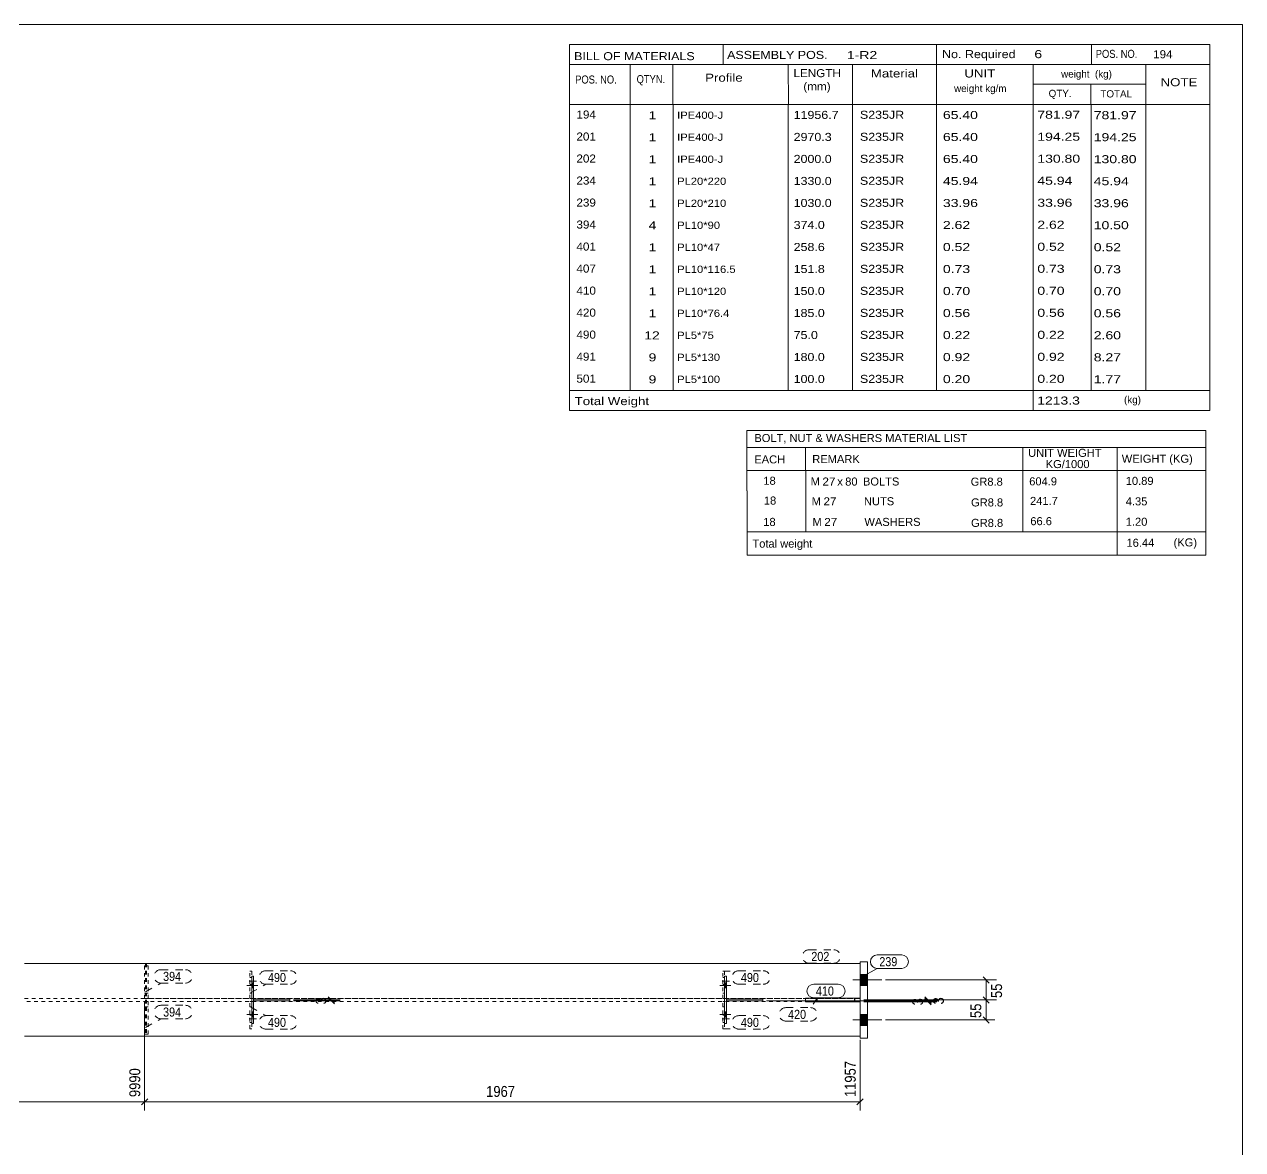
# Model space of a CAD drawing. Header units: millimetres. Extents: x 2 to 1174, y 1 to 825.
# Drawn here: x 839.1 to 1174, y 515.7 to 825 of the extents above; entities that cross this region are included whole.
import ezdxf

# ---------------------------------------------------------------- set-up
doc = ezdxf.new("R2010")
doc.units = ezdxf.units.MM
for name, pattern in [('XKITLINE00', [0]), ('XKITLINE01', [4, 1, -1, 1, -1]), ('XKITLINE02', [4, 2, -2])]:
    doc.linetypes.add(name, pattern=pattern)
for name, color, linetype, lineweight in [('Bolt', 3, 'Continuous', 0), ('Dimensions', 7, 'Continuous', 0), ('DrawingSheet', 5, 'Continuous', 0), ('OtherObjectType', 7, 'Continuous', 0), ('Part', 2, 'Continuous', 0), ('PartMark', 7, 'Continuous', 0)]:
    doc.layers.add(name, color=color, linetype=linetype, lineweight=lineweight)
doc.styles.add('ARIAL', font='ARIAL.TTF')
doc.styles.add('ARIAL_NARROW', font='ARIALN.TTF')

# ---------------------------------------------------------------- blocks, each defined once
blk = doc.blocks.new('*A79')
at = {"layer": 'Bolt'}
for points in [[(901.62, 561.53), (902.12, 561.53), (902.12, 560.13), (901.62, 560.13)], [(901.62, 561.53), (902.12, 561.53), (902.12, 560.13), (901.62, 560.13)], [(901.62, 553.53), (902.12, 553.53), (902.12, 552.13), (901.62, 552.13)], [(901.62, 553.53), (902.12, 553.53), (902.12, 552.13), (901.62, 552.13)]]:
    blk.add_hatch(color=3, dxfattribs=at).paths.add_polyline_path(points, flags=17)
at = {"layer": 'Bolt', "color": 3, "linetype": 'XKITLINE00', "lineweight": 0}
for p, q in [((903.28, 560.83), (900.28, 560.83)), ((903.28, 560.83), (900.28, 560.83)), ((902.12, 561.53), (901.62, 561.53)), ((902.12, 561.53), (901.62, 561.53)), ((902.12, 560.13), (901.62, 560.13)), ((902.12, 560.13), (901.62, 560.13)), ((903.28, 552.83), (900.28, 552.83)), ((903.28, 552.83), (900.28, 552.83)), ((902.12, 553.53), (901.62, 553.53)), ((902.12, 553.53), (901.62, 553.53)), ((902.12, 552.13), (901.62, 552.13)), ((902.12, 552.13), (901.62, 552.13))]:
    blk.add_line(p, q, dxfattribs=at)
blk = doc.blocks.new('*A80')
at = {"layer": 'Bolt'}
for points in [[(1031.62, 561.53), (1032.12, 561.53), (1032.12, 560.13), (1031.62, 560.13)], [(1031.62, 561.53), (1032.12, 561.53), (1032.12, 560.13), (1031.62, 560.13)], [(1031.62, 553.53), (1032.12, 553.53), (1032.12, 552.13), (1031.62, 552.13)], [(1031.62, 553.53), (1032.12, 553.53), (1032.12, 552.13), (1031.62, 552.13)]]:
    blk.add_hatch(color=3, dxfattribs=at).paths.add_polyline_path(points, flags=17)
at = {"layer": 'Bolt', "color": 3, "linetype": 'XKITLINE00', "lineweight": 0}
for p, q in [((1033.28, 560.83), (1030.28, 560.83)), ((1033.28, 560.83), (1030.28, 560.83)), ((1032.12, 561.53), (1031.62, 561.53)), ((1032.12, 561.53), (1031.62, 561.53)), ((1032.12, 560.13), (1031.62, 560.13)), ((1032.12, 560.13), (1031.62, 560.13)), ((1033.28, 552.83), (1030.28, 552.83)), ((1033.28, 552.83), (1030.28, 552.83)), ((1032.12, 553.53), (1031.62, 553.53)), ((1032.12, 553.53), (1031.62, 553.53)), ((1032.12, 552.13), (1031.62, 552.13)), ((1032.12, 552.13), (1031.62, 552.13))]:
    blk.add_line(p, q, dxfattribs=at)
blk = doc.blocks.new('*A82')
at = {"layer": 'Part', "color": 2, "linetype": 'XKITLINE00', "lineweight": 0}
for p, q in [((1068.85, 566.83), (839.19, 566.83)), ((1068.85, 546.83), (839.19, 546.83))]:
    blk.add_line(p, q, dxfattribs=at)
at = {"layer": 'Part', "color": 7, "linetype": 'XKITLINE01', "lineweight": 0}
for p, q in [((1068.85, 566.83), (1068.85, 546.83)), ((839.19, 557.23), (1068.85, 557.23)), ((1068.85, 556.43), (839.19, 556.43))]:
    blk.add_line(p, q, dxfattribs=at)
blk = doc.blocks.new('*A83')
at = {"layer": 'Part', "color": 7, "linetype": 'XKITLINE01', "lineweight": 0}
for p, q in [((1057.07, 556.33), (1057.07, 557.33)), ((1057.07, 557.33), (1068.85, 557.33)), ((1057.07, 556.33), (1068.85, 556.33)), ((1068.85, 556.33), (1068.85, 557.33)), ((1068.85, 557.33), (1068.85, 556.33))]:
    blk.add_line(p, q, dxfattribs=at)
blk = doc.blocks.new('*A84')
at = {"layer": 'Part', "color": 2, "linetype": 'XKITLINE00', "lineweight": 0}
for p, q in [((1068.85, 567.33), (1070.85, 567.33)), ((1068.85, 546.33), (1068.85, 567.33)), ((1070.85, 567.33), (1070.85, 546.33)), ((1070.85, 546.33), (1068.85, 546.33))]:
    blk.add_line(p, q, dxfattribs=at)
blk = doc.blocks.new('*A85')
at = {"layer": 'Part', "color": 2, "linetype": 'XKITLINE00', "lineweight": 0}
for p, q in [((1068.85, 557.33), (1053.85, 557.33)), ((1053.85, 557.33), (1053.85, 556.33)), ((1068.85, 556.33), (1053.85, 556.33)), ((1068.85, 556.33), (1068.85, 557.33))]:
    blk.add_line(p, q, dxfattribs=at)
at = {"layer": 'Part', "color": 7, "linetype": 'XKITLINE01', "lineweight": 0}
blk.add_line((1067.35, 556.33), (1067.35, 557.33), dxfattribs=at)
blk = doc.blocks.new('*A94')
at = {"layer": 'Part', "color": 7, "linetype": 'XKITLINE01', "lineweight": 0}
for p, q in [((901.12, 548.93), (901.12, 556.43)), ((901.12, 556.43), (901.62, 556.43)), ((901.62, 556.43), (901.62, 548.93)), ((901.12, 554.93), (901.62, 554.93)), ((901.62, 548.93), (901.12, 548.93))]:
    blk.add_line(p, q, dxfattribs=at)
blk = doc.blocks.new('*A95')
at = {"layer": 'Part', "color": 7, "linetype": 'XKITLINE01', "lineweight": 0}
for p, q in [((901.12, 557.23), (901.12, 564.73)), ((901.12, 564.73), (901.62, 564.73)), ((901.62, 564.73), (901.62, 557.23)), ((901.12, 558.73), (901.62, 558.73)), ((901.62, 557.23), (901.12, 557.23))]:
    blk.add_line(p, q, dxfattribs=at)
blk = doc.blocks.new('*A96')
at = {"layer": 'Part', "color": 7, "linetype": 'XKITLINE01', "lineweight": 0}
for p, q in [((1031.12, 548.93), (1031.12, 556.43)), ((1031.12, 556.43), (1031.62, 556.43)), ((1031.62, 556.43), (1031.62, 548.93)), ((1031.12, 554.93), (1031.62, 554.93)), ((1031.62, 548.93), (1031.12, 548.93))]:
    blk.add_line(p, q, dxfattribs=at)
blk = doc.blocks.new('*A97')
at = {"layer": 'Part', "color": 7, "linetype": 'XKITLINE01', "lineweight": 0}
for p, q in [((1031.12, 557.23), (1031.12, 564.73)), ((1031.12, 564.73), (1031.62, 564.73)), ((1031.62, 564.73), (1031.62, 557.23)), ((1031.12, 558.73), (1031.62, 558.73)), ((1031.62, 557.23), (1031.12, 557.23))]:
    blk.add_line(p, q, dxfattribs=at)
blk = doc.blocks.new('*A112')
at = {"layer": 'Part', "color": 2, "linetype": 'XKITLINE00', "lineweight": 0}
for p, q in [((902.12, 557.08), (912.12, 557.08)), ((912.12, 556.58), (902.12, 556.58)), ((912.12, 556.58), (912.12, 557.08))]:
    blk.add_line(p, q, dxfattribs=at)
at = {"layer": 'Part', "color": 7, "linetype": 'XKITLINE01', "lineweight": 0}
blk.add_line((902.12, 556.58), (902.12, 557.08), dxfattribs=at)
blk.add_line((902.12, 556.58), (902.12, 557.08), dxfattribs=at)
blk = doc.blocks.new('*A113')
at = {"layer": 'Part', "color": 2, "linetype": 'XKITLINE00', "lineweight": 0}
for p, q in [((901.62, 550.33), (901.62, 563.33)), ((901.62, 563.33), (902.12, 563.33)), ((902.12, 563.33), (902.12, 550.33)), ((902.12, 550.33), (901.62, 550.33))]:
    blk.add_line(p, q, dxfattribs=at)
blk = doc.blocks.new('*A114')
at = {"layer": 'Part', "color": 2, "linetype": 'XKITLINE00', "lineweight": 0}
for p, q in [((1032.12, 557.08), (1042.12, 557.08)), ((1042.12, 556.58), (1032.12, 556.58)), ((1042.12, 556.58), (1042.12, 557.08))]:
    blk.add_line(p, q, dxfattribs=at)
at = {"layer": 'Part', "color": 7, "linetype": 'XKITLINE01', "lineweight": 0}
blk.add_line((1032.12, 556.58), (1032.12, 557.08), dxfattribs=at)
blk.add_line((1032.12, 556.58), (1032.12, 557.08), dxfattribs=at)
blk = doc.blocks.new('*A115')
at = {"layer": 'Part', "color": 2, "linetype": 'XKITLINE00', "lineweight": 0}
for p, q in [((1031.62, 550.33), (1031.62, 563.33)), ((1031.62, 563.33), (1032.12, 563.33)), ((1032.12, 563.33), (1032.12, 550.33)), ((1032.12, 550.33), (1031.62, 550.33))]:
    blk.add_line(p, q, dxfattribs=at)
blk = doc.blocks.new('*A118')
at = {"layer": 'Part', "color": 7, "linetype": 'XKITLINE01', "lineweight": 0}
for p, q in [((873.19, 566.23), (872.19, 566.23)), ((872.19, 566.23), (872.19, 557.23)), ((873.19, 557.23), (873.19, 566.23)), ((873.19, 558.73), (872.19, 558.73)), ((872.19, 557.23), (873.19, 557.23))]:
    blk.add_line(p, q, dxfattribs=at)
blk = doc.blocks.new('*A119')
at = {"layer": 'Part', "color": 7, "linetype": 'XKITLINE01', "lineweight": 0}
for p, q in [((873.19, 556.43), (872.19, 556.43)), ((872.19, 556.43), (872.19, 547.43)), ((873.19, 547.43), (873.19, 556.43)), ((873.19, 554.93), (872.19, 554.93)), ((872.19, 547.43), (873.19, 547.43))]:
    blk.add_line(p, q, dxfattribs=at)
blk = doc.blocks.new('*A120')
at = {"layer": 'Part', "color": 7, "linetype": 'XKITLINE01', "lineweight": 0}
for p, q in [((1068.85, 566.83), (872.44, 566.83)), ((872.44, 566.83), (872.44, 546.83)), ((872.68, 566.83), (872.68, 546.83)), ((1068.85, 546.83), (1068.85, 566.83)), ((1068.85, 557.23), (872.68, 557.23)), ((1068.85, 556.43), (872.68, 556.43)), ((1067.39, 556.43), (1067.39, 557.23)), ((872.44, 546.83), (1068.85, 546.83))]:
    blk.add_line(p, q, dxfattribs=at)
blk = doc.blocks.new('*A135')
at = {"layer": 'Bolt'}
for points in [[(1068.85, 563.83), (1070.85, 563.83), (1070.85, 560.83), (1068.85, 560.83)], [(1068.85, 563.83), (1070.85, 563.83), (1070.85, 560.83), (1068.85, 560.83)], [(1068.85, 563.83), (1070.85, 563.83), (1070.85, 560.83), (1068.85, 560.83)], [(1068.85, 563.83), (1070.85, 563.83), (1070.85, 560.83), (1068.85, 560.83)], [(1068.85, 563.83), (1070.85, 563.83), (1070.85, 560.83), (1068.85, 560.83)], [(1068.85, 563.83), (1070.85, 563.83), (1070.85, 560.83), (1068.85, 560.83)], [(1068.85, 563.83), (1070.85, 563.83), (1070.85, 560.83), (1068.85, 560.83)], [(1068.85, 563.83), (1070.85, 563.83), (1070.85, 560.83), (1068.85, 560.83)], [(1068.85, 552.83), (1070.85, 552.83), (1070.85, 549.83), (1068.85, 549.83)], [(1068.85, 552.83), (1070.85, 552.83), (1070.85, 549.83), (1068.85, 549.83)], [(1068.85, 552.83), (1070.85, 552.83), (1070.85, 549.83), (1068.85, 549.83)], [(1068.85, 552.83), (1070.85, 552.83), (1070.85, 549.83), (1068.85, 549.83)], [(1068.85, 552.83), (1070.85, 552.83), (1070.85, 549.83), (1068.85, 549.83)], [(1068.85, 552.83), (1070.85, 552.83), (1070.85, 549.83), (1068.85, 549.83)], [(1068.85, 552.83), (1070.85, 552.83), (1070.85, 549.83), (1068.85, 549.83)], [(1068.85, 552.83), (1070.85, 552.83), (1070.85, 549.83), (1068.85, 549.83)]]:
    blk.add_hatch(color=3, dxfattribs=at).paths.add_polyline_path(points, flags=17)
at = {"layer": 'Bolt', "color": 3, "linetype": 'XKITLINE00', "lineweight": 0}
for p, q in [((1068.85, 563.83), (1070.85, 563.83)), ((1068.85, 563.83), (1070.85, 563.83)), ((1068.85, 563.83), (1070.85, 563.83)), ((1068.85, 563.83), (1070.85, 563.83)), ((1068.85, 563.83), (1070.85, 563.83)), ((1068.85, 563.83), (1070.85, 563.83)), ((1068.85, 563.83), (1070.85, 563.83)), ((1068.85, 563.83), (1070.85, 563.83)), ((1066.85, 562.33), (1074.85, 562.33)), ((1066.85, 562.33), (1074.85, 562.33)), ((1066.85, 562.33), (1074.85, 562.33)), ((1066.85, 562.33), (1074.85, 562.33)), ((1066.85, 562.33), (1074.85, 562.33)), ((1066.85, 562.33), (1074.85, 562.33)), ((1066.85, 562.33), (1074.85, 562.33)), ((1066.85, 562.33), (1074.85, 562.33)), ((1068.85, 560.83), (1070.85, 560.83)), ((1068.85, 560.83), (1070.85, 560.83)), ((1068.85, 560.83), (1070.85, 560.83)), ((1068.85, 560.83), (1070.85, 560.83)), ((1068.85, 560.83), (1070.85, 560.83)), ((1068.85, 560.83), (1070.85, 560.83)), ((1068.85, 560.83), (1070.85, 560.83)), ((1068.85, 560.83), (1070.85, 560.83)), ((1068.85, 552.83), (1070.85, 552.83)), ((1068.85, 552.83), (1070.85, 552.83)), ((1068.85, 552.83), (1070.85, 552.83)), ((1068.85, 552.83), (1070.85, 552.83)), ((1068.85, 552.83), (1070.85, 552.83)), ((1068.85, 552.83), (1070.85, 552.83)), ((1068.85, 552.83), (1070.85, 552.83)), ((1068.85, 552.83), (1070.85, 552.83)), ((1066.85, 551.33), (1074.85, 551.33)), ((1066.85, 551.33), (1074.85, 551.33)), ((1066.85, 551.33), (1074.85, 551.33)), ((1066.85, 551.33), (1074.85, 551.33)), ((1066.85, 551.33), (1074.85, 551.33)), ((1066.85, 551.33), (1074.85, 551.33)), ((1066.85, 551.33), (1074.85, 551.33)), ((1066.85, 551.33), (1074.85, 551.33)), ((1068.85, 549.83), (1070.85, 549.83)), ((1068.85, 549.83), (1070.85, 549.83)), ((1068.85, 549.83), (1070.85, 549.83)), ((1068.85, 549.83), (1070.85, 549.83)), ((1068.85, 549.83), (1070.85, 549.83)), ((1068.85, 549.83), (1070.85, 549.83)), ((1068.85, 549.83), (1070.85, 549.83)), ((1068.85, 549.83), (1070.85, 549.83))]:
    blk.add_line(p, q, dxfattribs=at)
blk = doc.blocks.new('*A138')
at = {"layer": 'Bolt', "color": 3, "linetype": 'XKITLINE02', "lineweight": 0}
for p, q in [((901.62, 552.61), (901.12, 552.61)), ((902.97, 551.63), (899.97, 551.63)), ((901.62, 550.65), (901.12, 550.65))]:
    blk.add_line(p, q, dxfattribs=at)
blk = doc.blocks.new('*A139')
at = {"layer": 'Bolt', "color": 3, "linetype": 'XKITLINE02', "lineweight": 0}
for p, q in [((901.62, 563.01), (901.12, 563.01)), ((902.97, 562.03), (899.97, 562.03)), ((901.62, 561.05), (901.12, 561.05))]:
    blk.add_line(p, q, dxfattribs=at)
blk = doc.blocks.new('*A140')
at = {"layer": 'Bolt', "color": 3, "linetype": 'XKITLINE02', "lineweight": 0}
for p, q in [((1031.62, 552.61), (1031.12, 552.61)), ((1032.97, 551.63), (1029.97, 551.63)), ((1031.62, 550.65), (1031.12, 550.65))]:
    blk.add_line(p, q, dxfattribs=at)
blk = doc.blocks.new('*A141')
at = {"layer": 'Bolt', "color": 3, "linetype": 'XKITLINE02', "lineweight": 0}
for p, q in [((1031.62, 563.01), (1031.12, 563.01)), ((1032.97, 562.03), (1029.97, 562.03)), ((1031.62, 561.05), (1031.12, 561.05))]:
    blk.add_line(p, q, dxfattribs=at)
blk = doc.blocks.new('*A197')
at = {"layer": 'DrawingSheet', "color": 5, "linetype": 'XKITLINE00', "lineweight": 0}
for p, q in [((1174, 825), (5, 825)), ((1174, 5), (1174, 825))]:
    blk.add_line(p, q, dxfattribs=at)
blk = doc.blocks.new('*A198')
at = {"layer": 'OtherObjectType', "color": 7, "linetype": 'XKITLINE00', "lineweight": 0}
for p, q in [((1037.76, 713.35), (1037.75, 702.35)), ((1037.76, 713.35), (1163.88, 713.35)), ((1163.88, 713.35), (1163.88, 702.35)), ((1037.75, 708.7), (1163.88, 708.7)), ((1053.87, 708.71), (1053.87, 702.35)), ((1113.57, 708.71), (1113.57, 702.35)), ((1139.47, 708.69), (1139.47, 702.35)), ((1037.76, 702.32), (1037.76, 696.82)), ((1037.77, 702.35), (1163.88, 702.35)), ((1053.92, 702.35), (1053.92, 696.73)), ((1113.57, 702.35), (1113.57, 696.73)), ((1139.5, 702.35), (1139.5, 696.85)), ((1163.88, 702.35), (1163.88, 696.85)), ((1037.79, 696.73), (1037.79, 691.12)), ((1053.95, 696.73), (1053.95, 691.11)), ((1113.57, 696.73), (1113.57, 691.11)), ((1139.5, 696.73), (1139.5, 691.23)), ((1163.88, 696.73), (1163.88, 691.23)), ((1037.79, 691.1), (1037.79, 685.53)), ((1053.95, 691.11), (1053.95, 685.49)), ((1113.57, 691.11), (1113.57, 685.49)), ((1139.5, 691.11), (1139.5, 685.5)), ((1163.88, 691.11), (1163.88, 685.5)), ((1163.88, 685.5), (1037.75, 685.53)), ((1037.78, 685.49), (1037.78, 679.09)), ((1037.85, 685.49), (1163.87, 685.49)), ((1139.5, 685.46), (1139.5, 679.04)), ((1163.87, 685.46), (1163.87, 679.05)), ((1037.77, 679.05), (1163.87, 679.05))]:
    blk.add_line(p, q, dxfattribs=at)
at = {"layer": 'OtherObjectType', "color": 7, "style": 'ARIAL_NARROW'}
for s, width, p in [('BOLT, NUT & WASHERS MATERIAL LIST', 1.211571, (1039.79, 710.19)), ('REMARK', 1.211571, (1055.7, 704.41)), ('UNIT WEIGHT', 1.211571, (1115.03, 706.12)), ('WEIGHT (KG)', 1.211571, (1140.78, 704.5)), ('EACH', 1.211571, (1039.78, 704.32)), (' KG/1000', 1.211571, (1119.02, 703.03)), ('18', 1.211571, (1042.26, 698.45)), ('M', 1.211571, (1055.26, 698.25)), ('27', 1.275, (1058.5, 698.23)), ('x', 1.211571, (1062.58, 698.23)), ('80', 1.211571, (1064.76, 698.22)), ('BOLTS', 1.211571, (1069.63, 698.24)), ('GR8.8', 1.211571, (1099.25, 698.19)), ('604.9', 1.211571, (1115.34, 698.28)), ('10.89', 1.211571, (1141.87, 698.41)), ('18', 1.211571, (1042.4, 693.01)), ('M', 1.211571, (1055.54, 692.81)), ('27', 1.275, (1058.78, 692.79)), ('NUTS', 1.211571, (1069.91, 692.81)), ('GR8.8', 1.211571, (1099.35, 692.49)), ('241.7', 1.211571, (1115.56, 692.9)), ('4.35', 1.211571, (1141.87, 692.79)), ('18', 1.211571, (1042.24, 687.14)), ('M', 1.211571, (1055.76, 687.14)), ('27', 1.275, (1059, 687.12)), ('WASHERS', 1.211571, (1070.04, 687.13)), ('GR8.8', 1.211571, (1099.35, 686.87)), ('66.6', 1.211571, (1115.64, 687.34)), ('1.20', 1.211571, (1141.87, 687.18)), ('Total weight', 1.211571, (1039.26, 681.17)), ('16.44', 1.211571, (1142.07, 681.4)), ('(KG)', 1.211571, (1155.02, 681.5))]:
    blk.add_text(s, height=2.2, dxfattribs=dict(at, width=width)).set_placement(p)
blk = doc.blocks.new('*A203')
at = {"layer": 'OtherObjectType', "color": 7, "linetype": 'XKITLINE00', "lineweight": 0}
for p, q in [((988.98, 819.5), (1164.98, 819.5)), ((988.98, 819.5), (988.98, 808.5)), ((1031.26, 819.42), (1031.26, 813.87)), ((1089.85, 814), (1089.85, 819.5)), ((1132.43, 813.96), (1132.43, 819.42)), ((1164.98, 814), (1164.98, 819.5)), ((988.98, 814), (1164.98, 814)), ((1005.64, 814), (1005.64, 803)), ((1017.4, 813.98), (1017.4, 803.03)), ((1049.12, 813.99), (1049.13, 803)), ((1066.78, 813.98), (1066.78, 803)), ((1089.85, 813.98), (1089.85, 803)), ((1116.43, 814), (1116.43, 803)), ((1147.42, 814), (1147.42, 803)), ((1164.98, 814), (1164.98, 808.5)), ((988.98, 808.5), (988.98, 803)), ((1116.45, 808.52), (1147.45, 808.52)), ((1132.28, 808.52), (1132.28, 803)), ((1164.98, 808.5), (1164.98, 803)), ((988.98, 803), (1164.98, 803)), ((988.98, 803), (988.98, 796.95)), ((1005.63, 803), (1005.63, 796.95)), ((1017.44, 802.99), (1017.44, 796.95)), ((1049.12, 803), (1049.11, 796.95)), ((1066.79, 803), (1066.79, 796.95)), ((1089.87, 803), (1089.87, 796.95)), ((1116.44, 803), (1116.44, 796.95)), ((1132.33, 802.95), (1132.33, 796.95)), ((1147.43, 803), (1147.43, 796.95)), ((1164.98, 803), (1164.98, 796.95)), ((988.98, 796.95), (988.98, 790.9)), ((1005.63, 796.95), (1005.63, 790.9)), ((1017.44, 796.94), (1017.44, 790.9)), ((1049.12, 796.95), (1049.11, 790.9)), ((1066.79, 796.95), (1066.79, 790.9)), ((1089.87, 796.95), (1089.87, 790.9)), ((1116.44, 796.95), (1116.44, 790.9)), ((1132.33, 796.9), (1132.33, 790.9)), ((1147.43, 796.95), (1147.43, 790.9)), ((1164.98, 796.95), (1164.98, 790.9)), ((988.98, 790.9), (988.98, 784.85)), ((1005.63, 790.9), (1005.63, 784.85)), ((1017.44, 790.89), (1017.44, 784.85)), ((1049.12, 790.9), (1049.11, 784.85)), ((1066.79, 790.9), (1066.79, 784.85)), ((1089.87, 790.9), (1089.87, 784.85)), ((1116.44, 790.9), (1116.44, 784.85)), ((1132.33, 790.85), (1132.33, 784.85)), ((1147.43, 790.9), (1147.43, 784.85)), ((1164.98, 790.9), (1164.98, 784.85)), ((988.98, 784.85), (988.98, 778.8)), ((1005.63, 784.85), (1005.63, 778.8)), ((1017.44, 784.84), (1017.44, 778.8)), ((1049.12, 784.85), (1049.11, 778.8)), ((1066.79, 784.85), (1066.79, 778.8)), ((1089.87, 784.85), (1089.87, 778.8)), ((1116.44, 784.85), (1116.44, 778.8)), ((1132.33, 784.8), (1132.33, 778.8)), ((1147.43, 784.85), (1147.43, 778.8)), ((1164.98, 784.85), (1164.98, 778.8)), ((988.98, 778.8), (988.98, 772.75)), ((1005.63, 778.8), (1005.63, 772.75)), ((1017.44, 778.79), (1017.44, 772.75)), ((1049.12, 778.8), (1049.11, 772.75)), ((1066.79, 778.8), (1066.79, 772.75)), ((1089.87, 778.8), (1089.87, 772.75)), ((1116.44, 778.8), (1116.44, 772.75)), ((1132.33, 778.75), (1132.33, 772.75)), ((1147.43, 778.8), (1147.43, 772.75)), ((1164.98, 778.8), (1164.98, 772.75)), ((988.98, 772.75), (988.98, 766.7)), ((1005.63, 772.75), (1005.63, 766.7)), ((1017.44, 772.74), (1017.44, 766.7)), ((1049.12, 772.75), (1049.11, 766.7)), ((1066.79, 772.75), (1066.79, 766.7)), ((1089.87, 772.75), (1089.87, 766.7)), ((1116.44, 772.75), (1116.44, 766.7)), ((1132.33, 772.7), (1132.33, 766.7)), ((1147.43, 772.75), (1147.43, 766.7)), ((1164.98, 772.75), (1164.98, 766.7)), ((988.98, 766.7), (988.98, 760.65)), ((1005.63, 766.7), (1005.63, 760.65)), ((1017.44, 766.69), (1017.44, 760.65)), ((1049.12, 766.7), (1049.11, 760.65)), ((1066.79, 766.7), (1066.79, 760.65)), ((1089.87, 766.7), (1089.87, 760.65)), ((1116.44, 766.7), (1116.44, 760.65)), ((1132.33, 766.65), (1132.33, 760.65)), ((1147.43, 766.7), (1147.43, 760.65)), ((1164.98, 766.7), (1164.98, 760.65)), ((988.98, 760.65), (988.98, 754.6)), ((1005.63, 760.65), (1005.63, 754.6)), ((1017.44, 760.64), (1017.44, 754.6)), ((1049.12, 760.65), (1049.11, 754.6)), ((1066.79, 760.65), (1066.79, 754.6)), ((1089.87, 760.65), (1089.87, 754.6)), ((1116.44, 760.65), (1116.44, 754.6)), ((1132.33, 760.6), (1132.33, 754.6)), ((1147.43, 760.65), (1147.43, 754.6)), ((1164.98, 760.65), (1164.98, 754.6)), ((988.98, 754.6), (988.98, 748.55)), ((1005.63, 754.6), (1005.63, 748.55)), ((1017.44, 754.59), (1017.44, 748.55)), ((1049.12, 754.6), (1049.11, 748.55)), ((1066.79, 754.6), (1066.79, 748.55)), ((1089.87, 754.6), (1089.87, 748.55)), ((1116.44, 754.6), (1116.44, 748.55)), ((1132.33, 754.55), (1132.33, 748.55)), ((1147.43, 754.6), (1147.43, 748.55)), ((1164.98, 754.6), (1164.98, 748.55)), ((988.98, 748.55), (988.98, 742.5)), ((1005.63, 748.55), (1005.63, 742.5)), ((1017.44, 748.54), (1017.44, 742.5)), ((1049.12, 748.55), (1049.11, 742.5)), ((1066.79, 748.55), (1066.79, 742.5)), ((1089.87, 748.55), (1089.87, 742.5)), ((1116.44, 748.55), (1116.44, 742.5)), ((1132.33, 748.5), (1132.33, 742.5)), ((1147.43, 748.55), (1147.43, 742.5)), ((1164.98, 748.55), (1164.98, 742.5)), ((988.98, 742.5), (988.98, 736.45)), ((1005.63, 742.5), (1005.63, 736.45)), ((1017.44, 742.49), (1017.44, 736.45)), ((1049.12, 742.5), (1049.11, 736.45)), ((1066.79, 742.5), (1066.79, 736.45)), ((1089.87, 742.5), (1089.87, 736.45)), ((1116.44, 742.5), (1116.44, 736.45)), ((1132.33, 742.45), (1132.33, 736.45)), ((1147.43, 742.5), (1147.43, 736.45)), ((1164.98, 742.5), (1164.98, 736.45)), ((988.98, 736.45), (988.98, 730.4)), ((1005.63, 736.45), (1005.63, 730.4)), ((1017.44, 736.44), (1017.44, 730.4)), ((1049.12, 736.45), (1049.11, 730.4)), ((1066.79, 736.45), (1066.79, 730.4)), ((1089.87, 736.45), (1089.87, 730.4)), ((1116.44, 736.45), (1116.44, 730.4)), ((1132.33, 736.4), (1132.33, 730.4)), ((1147.43, 736.45), (1147.43, 730.4)), ((1164.98, 736.45), (1164.98, 730.4)), ((988.98, 730.4), (988.98, 724.35)), ((1005.63, 730.4), (1005.63, 724.35)), ((1017.44, 730.39), (1017.44, 724.35)), ((1049.12, 730.4), (1049.11, 724.35)), ((1066.79, 730.4), (1066.79, 724.35)), ((1089.87, 730.4), (1089.87, 724.35)), ((1116.44, 730.4), (1116.44, 724.35)), ((1132.33, 730.35), (1132.33, 724.35)), ((1147.43, 730.4), (1147.43, 724.35)), ((1164.98, 730.4), (1164.98, 724.35)), ((988.98, 724.35), (1164.98, 724.35)), ((988.98, 724.35), (988.98, 718.85)), ((1116.44, 724.35), (1116.44, 718.85)), ((1164.98, 724.35), (1164.98, 718.85)), ((988.98, 718.85), (1164.98, 718.85))]:
    blk.add_line(p, q, dxfattribs=at)
at = {"layer": 'OtherObjectType', "color": 7, "style": 'ARIAL_NARROW'}
for s, height, width, p in [('BILL OF MATERIALS', 2.2, 1.36, (990.25, 815.16)), ('ASSEMBLY POS.', 2.2, 1.36, (1032.3, 815.5)), ('1-R2', 2.2, 1.525501, (1065.23, 815.46)), ('No. Required', 2.2, 1.36, (1091.39, 815.72)), ('6', 2.2, 1.525501, (1116.75, 815.72)), ('POS. NO.', 2.2, 1.02, (1133.63, 815.79)), ('194', 2.2, 1.270501, (1149.4, 815.69)), ('POS. NO.', 2.2, 1.02, (990.53, 808.74)), ('QTYN.', 2.2, 1.02, (1007.42, 808.84)), ('Profile', 2.2, 1.445, (1026.26, 809.25)), ('LENGTH', 2.2, 1.275, (1050.54, 810.49)), ('Material', 2.2, 1.445, (1071.81, 810.41)), ('UNIT', 2.2, 1.445, (1097.52, 810.4)), ('weight  (kg)', 1.98, 1.19, (1124.11, 810.39)), ('(mm)', 2.2, 1.275, (1053.26, 806.86)), ('weight kg/m', 1.98, 1.19, (1094.69, 806.4)), ('QTY.', 1.98, 1.19, (1120.68, 805.03)), ('NOTE', 2.2, 1.445, (1151.44, 807.99)), ('TOTAL', 1.98, 1.19, (1134.9, 804.91)), ('194', 2.2, 1.270501, (990.89, 799.12)), ('1', 2.2, 1.525501, (1010.71, 798.91)), ('IPE400-J', 1.98, 1.355501, (1018.56, 799.04)), ('11956.7', 2.2, 1.355501, (1050.59, 799.01)), ('S235JR', 2.2, 1.355501, (1068.81, 799.05)), ('65.40', 2.2, 1.525501, (1091.62, 798.99)), ('781.97', 2.2, 1.525501, (1117.57, 799.07)), ('781.97', 2.2, 1.525501, (1133.08, 798.94)), ('201', 2.2, 1.270501, (990.89, 793.07)), ('1', 2.2, 1.525501, (1010.71, 792.86)), ('IPE400-J', 1.98, 1.355501, (1018.56, 792.99)), ('2970.3', 2.2, 1.355501, (1050.59, 792.96)), ('S235JR', 2.2, 1.355501, (1068.81, 793)), ('65.40', 2.2, 1.525501, (1091.62, 792.94)), ('194.25', 2.2, 1.525501, (1117.57, 793.02)), ('194.25', 2.2, 1.525501, (1133.08, 792.89)), ('202', 2.2, 1.270501, (990.89, 787.02)), ('1', 2.2, 1.525501, (1010.71, 786.81)), ('IPE400-J', 1.98, 1.355501, (1018.56, 786.94)), ('2000.0', 2.2, 1.355501, (1050.59, 786.91)), ('S235JR', 2.2, 1.355501, (1068.81, 786.95)), ('65.40', 2.2, 1.525501, (1091.62, 786.89)), ('130.80', 2.2, 1.525501, (1117.57, 786.97)), ('130.80', 2.2, 1.525501, (1133.08, 786.84)), ('234', 2.2, 1.270501, (990.89, 780.97)), ('1', 2.2, 1.525501, (1010.71, 780.76)), ('PL20*220', 1.98, 1.355501, (1018.56, 780.89)), ('1330.0', 2.2, 1.355501, (1050.59, 780.86)), ('S235JR', 2.2, 1.355501, (1068.81, 780.9)), ('45.94', 2.2, 1.525501, (1091.62, 780.84)), ('45.94', 2.2, 1.525501, (1117.57, 780.92)), ('45.94', 2.2, 1.525501, (1133.08, 780.79)), ('239', 2.2, 1.270501, (990.89, 774.92)), ('1', 2.2, 1.525501, (1010.71, 774.71)), ('1030.0', 2.2, 1.355501, (1050.59, 774.81)), ('S235JR', 2.2, 1.355501, (1068.81, 774.85)), ('33.96', 2.2, 1.525501, (1091.62, 774.79)), ('33.96', 2.2, 1.525501, (1117.57, 774.87)), ('33.96', 2.2, 1.525501, (1133.08, 774.74)), ('PL20*210', 1.98, 1.355501, (1018.56, 774.84)), ('394', 2.2, 1.270501, (990.89, 768.87)), ('4', 2.2, 1.525501, (1010.71, 768.66)), ('PL10*90', 1.98, 1.355501, (1018.56, 768.79)), ('374.0', 2.2, 1.355501, (1050.59, 768.76)), ('S235JR', 2.2, 1.355501, (1068.81, 768.8)), ('2.62', 2.2, 1.525501, (1091.62, 768.74)), ('2.62', 2.2, 1.525501, (1117.57, 768.82)), ('10.50', 2.2, 1.525501, (1133.08, 768.69)), ('401', 2.2, 1.270501, (990.89, 762.82)), ('1', 2.2, 1.525501, (1010.71, 762.61)), ('PL10*47', 1.98, 1.355501, (1018.56, 762.74)), ('258.6', 2.2, 1.355501, (1050.59, 762.71)), ('S235JR', 2.2, 1.355501, (1068.81, 762.75)), ('0.52', 2.2, 1.525501, (1091.62, 762.69)), ('0.52', 2.2, 1.525501, (1117.57, 762.77)), ('0.52', 2.2, 1.525501, (1133.08, 762.64)), ('407', 2.2, 1.270501, (990.89, 756.77)), ('1', 2.2, 1.525501, (1010.71, 756.56)), ('PL10*116.5', 1.98, 1.355501, (1018.56, 756.69)), ('151.8', 2.2, 1.355501, (1050.59, 756.66)), ('S235JR', 2.2, 1.355501, (1068.81, 756.7)), ('0.73', 2.2, 1.525501, (1091.62, 756.64)), ('0.73', 2.2, 1.525501, (1117.57, 756.72)), ('0.73', 2.2, 1.525501, (1133.08, 756.59)), ('410', 2.2, 1.270501, (990.89, 750.72)), ('1', 2.2, 1.525501, (1010.71, 750.51)), ('PL10*120', 1.98, 1.355501, (1018.56, 750.64)), ('150.0', 2.2, 1.355501, (1050.59, 750.61)), ('S235JR', 2.2, 1.355501, (1068.81, 750.65)), ('0.70', 2.2, 1.525501, (1091.62, 750.59)), ('0.70', 2.2, 1.525501, (1117.57, 750.67)), ('0.70', 2.2, 1.525501, (1133.08, 750.54)), ('420', 2.2, 1.270501, (990.89, 744.67)), ('185.0', 2.2, 1.355501, (1050.59, 744.56)), ('S235JR', 2.2, 1.355501, (1068.81, 744.6)), ('0.56', 2.2, 1.525501, (1091.62, 744.54)), ('0.56', 2.2, 1.525501, (1117.57, 744.62)), ('1', 2.2, 1.525501, (1010.71, 744.46)), ('PL10*76.4', 1.98, 1.355501, (1018.56, 744.59)), ('0.56', 2.2, 1.525501, (1133.08, 744.49)), ('490', 2.2, 1.270501, (990.89, 738.62)), ('12', 2.2, 1.525501, (1009.51, 738.41)), ('PL5*75', 1.98, 1.355501, (1018.56, 738.54)), ('75.0', 2.2, 1.355501, (1050.59, 738.51)), ('S235JR', 2.2, 1.355501, (1068.81, 738.55)), ('0.22', 2.2, 1.525501, (1091.62, 738.49)), ('0.22', 2.2, 1.525501, (1117.57, 738.57)), ('2.60', 2.2, 1.525501, (1133.08, 738.44)), ('491', 2.2, 1.270501, (990.89, 732.57)), ('9', 2.2, 1.525501, (1010.71, 732.36)), ('PL5*130', 1.98, 1.355501, (1018.56, 732.49)), ('180.0', 2.2, 1.355501, (1050.59, 732.46)), ('S235JR', 2.2, 1.355501, (1068.81, 732.5)), ('0.92', 2.2, 1.525501, (1091.62, 732.44)), ('0.92', 2.2, 1.525501, (1117.57, 732.52)), ('8.27', 2.2, 1.525501, (1133.08, 732.39)), ('501', 2.2, 1.270501, (990.89, 726.52)), ('9', 2.2, 1.525501, (1010.71, 726.31)), ('PL5*100', 1.98, 1.355501, (1018.56, 726.44)), ('100.0', 2.2, 1.355501, (1050.59, 726.41)), ('S235JR', 2.2, 1.355501, (1068.81, 726.45)), ('0.20', 2.2, 1.525501, (1091.62, 726.39)), ('0.20', 2.2, 1.525501, (1117.57, 726.47)), ('1.77', 2.2, 1.525501, (1133.08, 726.34)), ('Total Weight', 2.2, 1.445, (990.4, 720.34)), ('1213.3', 2.2, 1.525501, (1117.52, 720.49)), ('(kg)', 1.98, 1.19, (1141.4, 720.86))]:
    blk.add_text(s, height=height, dxfattribs=dict(at, width=width)).set_placement(p)
blk = doc.blocks.new('*A286')
at = {"layer": 'Dimensions', "color": 7, "linetype": 'XKITLINE00', "lineweight": 0}
for p, q in [((447.22, 556.23), (447.22, 526.43)), ((872.19, 556.23), (872.19, 526.43)), ((448.07, 529.68), (446.38, 527.98)), ((873.04, 529.68), (871.34, 527.98)), ((447.22, 528.83), (872.19, 528.83))]:
    blk.add_line(p, q, dxfattribs=at)
at = {"layer": 'Dimensions', "color": 3}
for p in [(447.22, 528.83), (872.19, 528.83)]:
    blk.add_point(p, dxfattribs=at)
at = {"layer": 'Dimensions', "color": 3, "style": 'ARIAL', "width": 0.85}
blk.add_text('9990', height=3, rotation=90.0002, dxfattribs=at).set_placement((870.99, 530.13))
blk.add_text('6580', height=3, dxfattribs=at).set_placement((655.26, 530.18))
blk = doc.blocks.new('*A309')
at = {"layer": 'Dimensions', "color": 7, "linetype": 'XKITLINE00', "lineweight": 0}
for p, q in [((1069.85, 556.83), (1105.92, 556.83)), ((1102.67, 557.68), (1104.37, 555.98)), ((1103.52, 551.33), (1103.52, 556.83)), ((1075.85, 551.33), (1105.92, 551.33)), ((1102.67, 552.18), (1104.37, 550.48))]:
    blk.add_line(p, q, dxfattribs=at)
at = {"layer": 'Dimensions', "color": 3}
for p in [(1103.52, 556.83), (1103.52, 551.33)]:
    blk.add_point(p, dxfattribs=at)
at = {"layer": 'Dimensions', "color": 3, "style": 'ARIAL', "width": 0.85}
blk.add_text('55', height=3, rotation=90.0002, dxfattribs=at).set_placement((1102.17, 551.86))
blk = doc.blocks.new('*A310')
at = {"layer": 'Dimensions', "color": 7, "linetype": 'XKITLINE00', "lineweight": 0}
for p, q in [((1102.67, 563.18), (1104.37, 561.48)), ((1075.85, 562.33), (1106.37, 562.33)), ((1103.52, 556.83), (1103.52, 562.33)), ((1069.85, 556.83), (1106.37, 556.83)), ((1102.67, 557.68), (1104.37, 555.98))]:
    blk.add_line(p, q, dxfattribs=at)
at = {"layer": 'Dimensions', "color": 3}
for p in [(1103.52, 562.33), (1103.52, 556.83)]:
    blk.add_point(p, dxfattribs=at)
at = {"layer": 'Dimensions', "color": 3, "style": 'ARIAL', "width": 0.85}
blk.add_text('55', height=3, rotation=90.0002, dxfattribs=at).set_placement((1107.87, 557.36))
blk = doc.blocks.new('*A311')
at = {"layer": 'Dimensions', "color": 7, "linetype": 'XKITLINE00', "lineweight": 0}
for p, q in [((1043.12, 556.58), (1089.92, 556.58)), ((1069.85, 556.33), (1089.92, 556.33)), ((1086.67, 557.43), (1088.37, 555.73)), ((1086.67, 557.18), (1088.37, 555.48)), ((1087.52, 556.33), (1087.52, 556.58))]:
    blk.add_line(p, q, dxfattribs=at)
at = {"layer": 'Dimensions', "color": 3}
for p in [(1087.52, 556.58), (1087.52, 556.33)]:
    blk.add_point(p, dxfattribs=at)
at = {"layer": 'Dimensions', "color": 3, "style": 'ARIAL', "width": 0.85}
blk.add_text('3', height=3, rotation=90.0002, dxfattribs=at).set_placement((1086.17, 555.34))
blk = doc.blocks.new('*A312')
at = {"layer": 'Dimensions', "color": 7, "linetype": 'XKITLINE00', "lineweight": 0}
for p, q in [((1043.12, 556.58), (1090.37, 556.58)), ((1069.85, 556.83), (1090.37, 556.83)), ((1086.67, 557.68), (1088.37, 555.98)), ((1086.67, 557.43), (1088.37, 555.73)), ((1087.52, 556.58), (1087.52, 556.83))]:
    blk.add_line(p, q, dxfattribs=at)
at = {"layer": 'Dimensions', "color": 3}
for p in [(1087.52, 556.83), (1087.52, 556.58)]:
    blk.add_point(p, dxfattribs=at)
at = {"layer": 'Dimensions', "color": 3, "style": 'ARIAL', "width": 0.85}
blk.add_text('3', height=3, rotation=90.0002, dxfattribs=at).set_placement((1091.87, 555.59))
blk = doc.blocks.new('*A316')
at = {"layer": 'Dimensions', "color": 7, "linetype": 'XKITLINE00', "lineweight": 0}
for p, q in [((913.12, 556.83), (925.92, 556.83)), ((913.12, 556.58), (925.92, 556.58)), ((922.67, 557.68), (924.37, 555.98)), ((922.67, 557.43), (924.37, 555.73)), ((923.52, 556.58), (923.52, 556.83))]:
    blk.add_line(p, q, dxfattribs=at)
at = {"layer": 'Dimensions', "color": 3}
for p in [(923.52, 556.83), (923.52, 556.58)]:
    blk.add_point(p, dxfattribs=at)
at = {"layer": 'Dimensions', "color": 3, "style": 'ARIAL', "width": 0.85}
blk.add_text('3', height=3, rotation=90.0002, dxfattribs=at).set_placement((922.17, 555.59))
blk = doc.blocks.new('*A317')
at = {"layer": 'Dimensions', "color": 7, "linetype": 'XKITLINE00', "lineweight": 0}
for p, q in [((872.19, 556.23), (872.19, 526.43)), ((1068.85, 545.83), (1068.85, 526.43)), ((873.04, 529.68), (871.34, 527.98)), ((1069.7, 529.68), (1068, 527.98)), ((872.19, 528.83), (1068.85, 528.83))]:
    blk.add_line(p, q, dxfattribs=at)
at = {"layer": 'Dimensions', "color": 3}
for p in [(872.19, 528.83), (1068.85, 528.83)]:
    blk.add_point(p, dxfattribs=at)
at = {"layer": 'Dimensions', "color": 3, "style": 'ARIAL', "width": 0.85}
blk.add_text('11957', height=3, rotation=90.0002, dxfattribs=at).set_placement((1067.65, 530.13))
blk.add_text('1967', height=3, dxfattribs=at).set_placement((966.07, 530.18))
blk = doc.blocks.new('*A318')
at = {"layer": 'PartMark', "color": 7, "linetype": 'XKITLINE02', "lineweight": 0}
for p, q in [((1054.84, 570.63), (1061.6, 570.63)), ((1054.84, 566.93), (1061.6, 566.93))]:
    blk.add_line(p, q, dxfattribs=at)
for centre, start, end in [((1054.84, 568.78), 90, 270), ((1061.6, 568.78), 270, 90)]:
    blk.add_arc(centre, 1.85, start, end, dxfattribs=at)
at = {"layer": 'PartMark', "color": 3, "style": 'ARIAL', "width": 0.85}
blk.add_text('202', height=2.5, dxfattribs=at).set_placement((1055.44, 567.53))
blk = doc.blocks.new('*A319')
at = {"layer": 'PartMark', "color": 7, "linetype": 'XKITLINE02', "lineweight": 0}
for p, q in [((876.66, 555.35), (883.42, 555.35)), ((872.42, 549.26), (876.66, 551.65)), ((876.66, 551.65), (883.42, 551.65))]:
    blk.add_line(p, q, dxfattribs=at)
for centre, start, end in [((876.66, 553.5), 90, 270), ((883.42, 553.5), 270, 90)]:
    blk.add_arc(centre, 1.85, start, end, dxfattribs=at)
at = {"layer": 'PartMark', "color": 3, "style": 'ARIAL', "width": 0.85}
blk.add_text('394', height=2.5, dxfattribs=at).set_placement((877.26, 552.25))
blk = doc.blocks.new('*A320')
at = {"layer": 'PartMark', "color": 7, "linetype": 'XKITLINE02', "lineweight": 0}
for p, q in [((876.66, 565.15), (883.42, 565.15)), ((872.42, 559.06), (876.66, 561.45)), ((876.66, 561.45), (883.42, 561.45))]:
    blk.add_line(p, q, dxfattribs=at)
for centre, start, end in [((876.66, 563.3), 90, 270), ((883.42, 563.3), 270, 90)]:
    blk.add_arc(centre, 1.85, start, end, dxfattribs=at)
at = {"layer": 'PartMark', "color": 3, "style": 'ARIAL', "width": 0.85}
blk.add_text('394', height=2.5, dxfattribs=at).set_placement((877.26, 562.05))
blk = doc.blocks.new('*A321')
at = {"layer": 'PartMark', "color": 7, "linetype": 'XKITLINE02', "lineweight": 0}
for p, q in [((1031.12, 564.73), (1035.49, 564.85)), ((1035.49, 564.85), (1042.25, 564.85)), ((1035.49, 561.15), (1042.25, 561.15))]:
    blk.add_line(p, q, dxfattribs=at)
for centre, start, end in [((1035.49, 563), 90, 270), ((1042.25, 563), 270, 90)]:
    blk.add_arc(centre, 1.85, start, end, dxfattribs=at)
at = {"layer": 'PartMark', "color": 3, "style": 'ARIAL', "width": 0.85}
blk.add_text('490', height=2.5, dxfattribs=at).set_placement((1036.09, 561.75))
blk = doc.blocks.new('*A322')
at = {"layer": 'PartMark', "color": 7, "linetype": 'XKITLINE02', "lineweight": 0}
for p, q in [((1035.49, 552.51), (1042.25, 552.51)), ((1031.12, 548.93), (1035.49, 548.81)), ((1035.49, 548.81), (1042.25, 548.81))]:
    blk.add_line(p, q, dxfattribs=at)
for centre, start, end in [((1035.49, 550.66), 90, 270), ((1042.25, 550.66), 270, 90)]:
    blk.add_arc(centre, 1.85, start, end, dxfattribs=at)
at = {"layer": 'PartMark', "color": 3, "style": 'ARIAL', "width": 0.85}
blk.add_text('490', height=2.5, dxfattribs=at).set_placement((1036.09, 549.41))
blk = doc.blocks.new('*A323')
at = {"layer": 'PartMark', "color": 7, "linetype": 'XKITLINE02', "lineweight": 0}
for p, q in [((905.49, 564.85), (912.25, 564.85)), ((901.25, 558.76), (905.49, 561.15)), ((905.49, 561.15), (912.25, 561.15))]:
    blk.add_line(p, q, dxfattribs=at)
for centre, start, end in [((905.49, 563), 90, 270), ((912.25, 563), 270, 90)]:
    blk.add_arc(centre, 1.85, start, end, dxfattribs=at)
at = {"layer": 'PartMark', "color": 3, "style": 'ARIAL', "width": 0.85}
blk.add_text('490', height=2.5, dxfattribs=at).set_placement((906.09, 561.75))
blk = doc.blocks.new('*A324')
at = {"layer": 'PartMark', "color": 7, "linetype": 'XKITLINE02', "lineweight": 0}
for p, q in [((901.25, 554.9), (905.49, 552.51)), ((905.49, 552.51), (912.25, 552.51)), ((905.49, 548.81), (912.25, 548.81))]:
    blk.add_line(p, q, dxfattribs=at)
for centre, start, end in [((905.49, 550.66), 90, 270), ((912.25, 550.66), 270, 90)]:
    blk.add_arc(centre, 1.85, start, end, dxfattribs=at)
at = {"layer": 'PartMark', "color": 3, "style": 'ARIAL', "width": 0.85}
blk.add_text('490', height=2.5, dxfattribs=at).set_placement((906.09, 549.41))
blk = doc.blocks.new('*A327')
at = {"layer": 'PartMark', "color": 7, "linetype": 'XKITLINE00', "lineweight": 0}
for p, q in [((1056.1, 561.13), (1062.87, 561.13)), ((1056.1, 557.43), (1062.87, 557.43))]:
    blk.add_line(p, q, dxfattribs=at)
for centre, start, end in [((1056.1, 559.28), 90, 270), ((1062.87, 559.28), 270, 90)]:
    blk.add_arc(centre, 1.85, start, end, dxfattribs=at)
at = {"layer": 'PartMark', "color": 3, "style": 'ARIAL', "width": 0.85}
blk.add_text('410', height=2.5, dxfattribs=at).set_placement((1056.7, 558.03))
blk = doc.blocks.new('*A328')
at = {"layer": 'PartMark', "color": 7, "linetype": 'XKITLINE00', "lineweight": 0}
for p, q in [((1073.53, 569.2), (1080.29, 569.2)), ((1069.28, 563.1), (1073.53, 565.5)), ((1073.53, 565.5), (1080.29, 565.5))]:
    blk.add_line(p, q, dxfattribs=at)
for centre, start, end in [((1073.53, 567.35), 90, 270), ((1080.29, 567.35), 270, 90)]:
    blk.add_arc(centre, 1.85, start, end, dxfattribs=at)
at = {"layer": 'PartMark', "color": 3, "style": 'ARIAL', "width": 0.85}
blk.add_text('239', height=2.5, dxfattribs=at).set_placement((1074.13, 566.1))
blk = doc.blocks.new('*A329')
at = {"layer": 'PartMark', "color": 7, "linetype": 'XKITLINE02', "lineweight": 0}
for p, q in [((1057.07, 557.33), (1055.21, 554.71)), ((1048.45, 554.71), (1055.21, 554.71)), ((1048.45, 551.01), (1055.21, 551.01))]:
    blk.add_line(p, q, dxfattribs=at)
for centre, start, end in [((1048.45, 552.86), 90, 270), ((1055.21, 552.86), 270, 90)]:
    blk.add_arc(centre, 1.85, start, end, dxfattribs=at)
at = {"layer": 'PartMark', "color": 3, "style": 'ARIAL', "width": 0.85}
blk.add_text('420', height=2.5, dxfattribs=at).set_placement((1049.05, 551.61))

msp = doc.modelspace()

# ---------------------------------------------------------------- block references
at = {"lineweight": 0}
for name in ['*A197', '*A203', '*A198', '*A318', '*A118', '*A120', '*A84', '*A328', '*A320', '*A139', '*A95', '*A323', '*A113', '*A141', '*A321', '*A97', '*A115', '*A135', '*A310', '*A79', '*A80', '*A327', '*A286', '*A317', '*A119', '*A94', '*A112', '*A316', '*A96', '*A114', '*A312', '*A311', '*A329', '*A85', '*A83', '*A309', '*A319', '*A138', '*A324', '*A140', '*A322']:
    msp.add_blockref(name, (0, 0), dxfattribs=at)
at = {"layer": 'Part', "lineweight": 0}
msp.add_blockref('*A82', (0, 0), dxfattribs=at)

doc.saveas('drawing.dxf')
